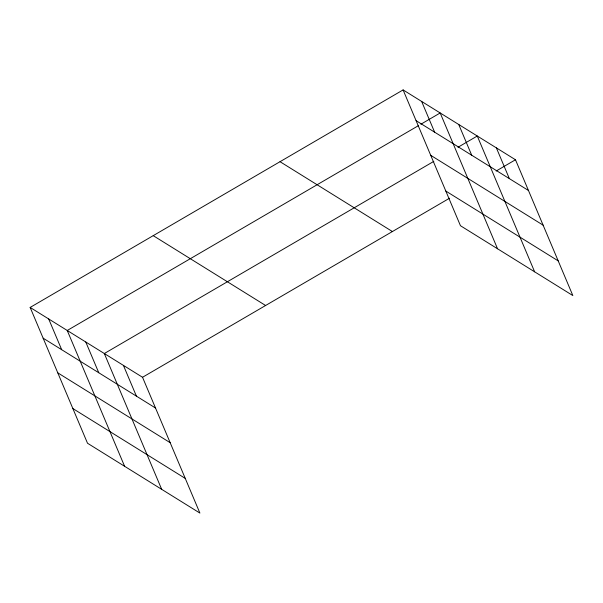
<?xml version="1.0" encoding="UTF-8"?>
<svg xmlns="http://www.w3.org/2000/svg" width="603" height="603" viewBox="0 0 603 603"><rect width="100%" height="100%" fill="white"/><g stroke="black" fill="none" stroke-linecap="round" stroke-linejoin="round"><path stroke-width="0.9" d="M30.15 307.432L142.534 377.274L199.902 513.085L87.518 443.243L30.15 307.432L403.098 89.915L515.482 159.757L572.85 295.568L460.466 225.726L403.098 89.915M418.467 125.635L67.235 330.482L124.602 466.285M420.879 124.226L440.182 112.965L497.55 248.775M433.836 161.348L104.327 353.531L161.687 489.335M457.971 147.275L477.275 136.014L534.642 271.817M142.534 377.274L449.521 198.229M496.179 171.018L515.482 159.757M416.085 120.653L528.469 190.495M430.73 155.325L543.115 225.168M445.821 191.053L558.205 260.895M280.026 161.694L392.41 231.544M153.222 235.652L265.606 305.495M43.13 338.17L155.514 408.012M57.782 372.842L170.167 442.685M72.873 408.563L185.257 478.405M496.375 147.886L509.362 178.624M458.732 124.489L471.712 155.227M421.64 101.44L434.627 132.178M123.427 365.403L136.414 396.141M85.777 342.007L98.764 372.737M48.692 318.957L61.679 349.695"/></g></svg>
